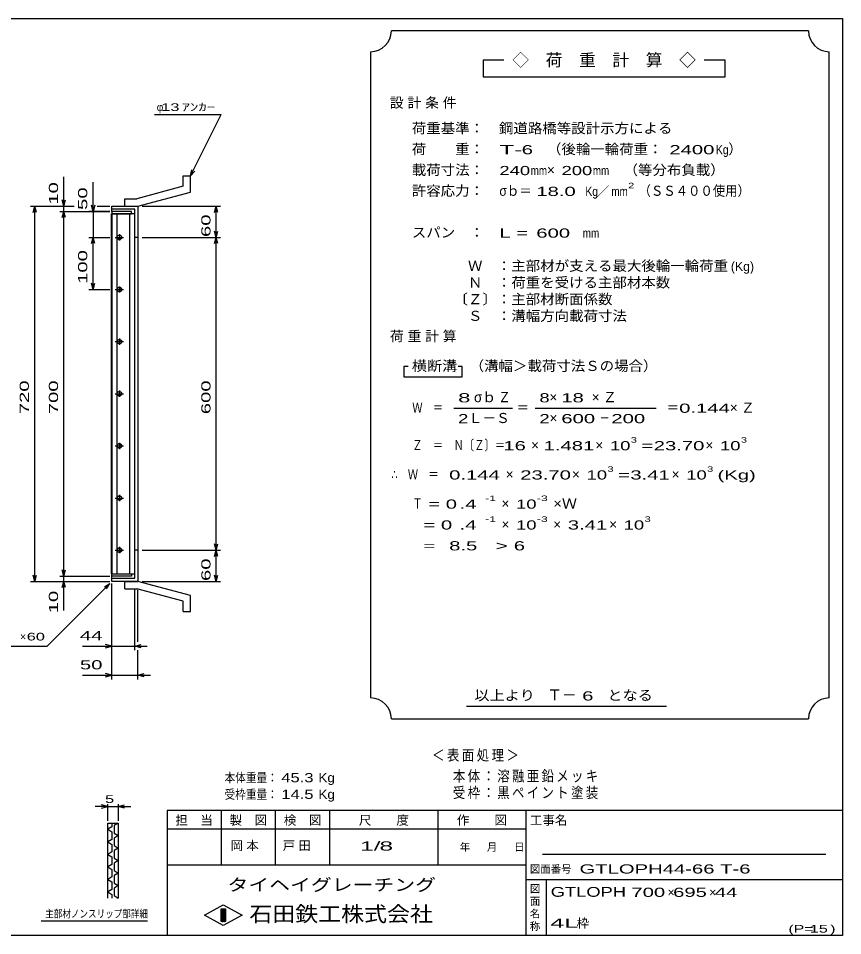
# Model space of a CAD drawing. Units: millimetres, scale not verified. Extents: x -1456 to 1385, y -1026 to 843.
# Drawn here: x -196 to 1385, y -917 to 843 of the extents above; entities that cross this region are included whole.
import ezdxf
from ezdxf.enums import TextEntityAlignment as Align

# ---------------------------------------------------------------- set-up
doc = ezdxf.new("R2010")
doc.units = ezdxf.units.MM
doc.header["$LTSCALE"] = 8
for name, color, linetype, lineweight in [('0_2', 150, 'Continuous', 25), ('16', 3, 'Continuous', 25), ('19', 6, 'Continuous', 25), ('22', 4, 'Continuous', 25), ('32', 4, 'Continuous', 25), ('54', 2, 'Continuous', 25), ('56', 2, 'Continuous', 25)]:
    doc.layers.add(name, color=color, linetype=linetype, lineweight=lineweight)
doc.styles.add('ベクトル', font='')
doc.styles.get('ベクトル').set_extended_font_data('ベクトル')

msp = doc.modelspace()

# ---------------------------------------------------------------- linework, layer by layer
at = {"layer": '0_2'}
for p, q in [((-1383.2, 842.8), (1384.8, 842.8)), ((1384.8, 842.8), (1384.8, -917.2)), ((1384.8, -677.2), (88.8, -677.2)), ((88.8, -677.2), (88.8, -917.2)), ((192.8, -677.2), (192.8, -781.2)), ((296.8, -781.2), (296.8, -677.2)), ((400.8, -677.2), (400.8, -781.2)), ((608.8, -781.2), (608.8, -677.2)), ((776.8, -677.2), (776.8, -917.2)), ((776.8, -713.2), (88.8, -713.2)), ((1352.8, -761.2), (808.8, -761.2)), ((88.8, -781.2), (776.8, -781.2)), ((776.8, -809.2), (1384.8, -809.2)), ((816.8, -917.2), (816.8, -809.2)), ((160.8, -878), (196.8, -858)), ((196.8, -858), (232.8, -878)), ((196.8, -898), (160.8, -878)), ((192.8, -866), (200.8, -866)), ((192.8, -890), (192.8, -866)), ((192.8, -866), (194.4, -866)), ((194.4, -866), (194.4, -890)), ((196, -890), (196, -866)), ((196, -866), (197.6, -866)), ((232.8, -878), (196.8, -898)), ((197.6, -866), (197.6, -890)), ((199.2, -890), (199.2, -866)), ((199.2, -866), (200.8, -866)), ((200.8, -866), (200.8, -890)), ((200.8, -866), (200.8, -890)), ((200.8, -890), (192.8, -890)), ((194.4, -890), (196, -890)), ((197.6, -890), (199.2, -890)), ((1384.8, -917.2), (-1383.2, -917.2))]:
    msp.add_line(p, q, dxfattribs=at)
at = {"layer": '16'}
for p, q in [((-17.7, -223), (-17.7, 468)), ((-17.7, 468), (-17, 468)), ((21, 472.5), (-17, 472.5)), ((-17, 472.5), (-17, 468)), ((-17, 468), (21, 468)), ((-17, 468), (-17, -223)), ((27, 468), (-17, 468)), ((-7.5, 468), (-7.5, -223)), ((17.5, -223), (17.5, 468)), ((21, 468), (21, 472.5)), ((27, -223), (27, 468)), ((-10.5, 422.5), (5.5, 422.5)), ((-0.5, 425.5), (-4.5, 425.5)), ((-2.5, 428.5), (-2.5, 416.5)), ((-4.5, 419.5), (-0.5, 419.5)), ((-10.5, 322.5), (5.5, 322.5)), ((-0.5, 325.5), (-4.5, 325.5)), ((-4.5, 319.5), (-0.5, 319.5)), ((-2.5, 328.5), (-2.5, 316.5)), ((-10.5, 222.5), (5.5, 222.5)), ((-0.5, 225.5), (-4.5, 225.5)), ((-4.5, 219.5), (-0.5, 219.5)), ((-2.5, 228.5), (-2.5, 216.5)), ((-0.5, 125.5), (-4.5, 125.5)), ((-2.5, 128.5), (-2.5, 116.5)), ((-10.5, 122.5), (5.5, 122.5)), ((-4.5, 119.5), (-0.5, 119.5)), ((-10.5, 22.5), (5.5, 22.5)), ((-0.5, 25.5), (-4.5, 25.5)), ((-4.5, 19.5), (-0.5, 19.5)), ((-2.5, 28.5), (-2.5, 16.5)), ((-10.5, -77.5), (5.5, -77.5)), ((-0.5, -74.5), (-4.5, -74.5)), ((-4.5, -80.5), (-0.5, -80.5)), ((-2.5, -71.5), (-2.5, -83.5)), ((-0.5, -174.5), (-4.5, -174.5)), ((-2.5, -171.5), (-2.5, -183.5)), ((-10.5, -177.5), (5.5, -177.5)), ((-4.5, -180.5), (-0.5, -180.5)), ((-17, -223), (-17.7, -223)), ((-17, -223), (21, -223)), ((-17, -227.5), (-17, -223)), ((-17, -223), (27, -223)), ((21, -227.5), (-17, -227.5)), ((21, -223), (21, -227.5))]:
    msp.add_line(p, q, dxfattribs=at)
for centre, radius, start, end in [((-4.5, 422.5), 3, 90, 270), ((-2.5, 422.5), 4, 46.6, 133.4), ((-0.5, 422.5), 3, 270, 90), ((-2.5, 422.5), 4, 226.6, 313.4), ((-4.5, 322.5), 3, 90, 270), ((-2.5, 322.5), 4, 46.6, 133.4), ((-2.5, 322.5), 4, 226.6, 313.4), ((-0.5, 322.5), 3, 270, 90), ((-4.5, 222.5), 3, 90, 270), ((-2.5, 222.5), 4, 46.6, 133.4), ((-2.5, 222.5), 4, 226.6, 313.4), ((-0.5, 222.5), 3, 270, 90), ((-4.5, 122.5), 3, 90, 270), ((-2.5, 122.5), 4, 46.6, 133.4), ((-0.5, 122.5), 3, 270, 90), ((-2.5, 122.5), 4, 226.6, 313.4), ((-4.5, 22.5), 3, 90, 270), ((-2.5, 22.5), 4, 46.6, 133.4), ((-2.5, 22.5), 4, 226.6, 313.4), ((-0.5, 22.5), 3, 270, 90), ((-4.5, -77.5), 3, 90, 270), ((-2.5, -77.5), 4, 46.6, 133.4), ((-2.5, -77.5), 4, 226.6, 313.4), ((-0.5, -77.5), 3, 270, 90), ((-4.5, -177.5), 3, 90, 270), ((-2.5, -177.5), 4, 46.6, 133.4), ((-0.5, -177.5), 3, 270, 90), ((-2.5, -177.5), 4, 226.6, 313.4)]:
    msp.add_arc(centre, radius, start, end, dxfattribs=at)
at = {"layer": '19'}
for p, q in [((120, 540.5), (134, 540.5)), ((120, 520.5), (120, 540.5)), ((134, 509.5), (134, 540.5)), ((120, 520.5), (31, 496.5)), ((8, 496.5), (31, 496.5)), ((8, 482.5), (8, 496.5)), ((33, 482.5), (134, 509.5)), ((-17, 472.5), (-17, 482.5)), ((-17, 482.5), (32, 482.5)), ((27, 476.5), (-17, 476.5)), ((8, 482.5), (33, 482.5)), ((27, -231.5), (27, 476.5)), ((32, 482.5), (33, 481.5)), ((33, 481.5), (33, -236.5)), ((33, 422.5), (27, 422.5)), ((33, -177.5), (27, -177.5)), ((-17, -237.5), (-17, -227.5)), ((-17, -231.5), (27, -231.5)), ((32, -237.5), (-17, -237.5)), ((8, -237.5), (33, -237.5)), ((8, -251.5), (8, -237.5)), ((33, -236.5), (32, -237.5)), ((134, -264.5), (33, -237.5)), ((8, -251.5), (31, -251.5)), ((120, -275.5), (31, -251.5)), ((120, -295.5), (120, -275.5)), ((134, -295.5), (134, -264.5)), ((120, -295.5), (134, -295.5))]:
    msp.add_line(p, q, dxfattribs=at)
at = {"layer": '22'}
for p, q in [((65, 658.5), (193, 658.5)), ((134, 540.5), (193, 658.5)), ((134, 540.5), (136.4, 552.2)), ((134, 540.5), (142, 549.3)), ((-109, 482.5), (-109, 538.5)), ((-53, 472.5), (-53, 528.5)), ((-109, 482.5), (-112.2, 494.5)), ((-109, 482.5), (-105.8, 494.5)), ((-173, 482.5), (-89, 482.5)), ((-168.2, 470.5), (-165, 482.5)), ((-161.8, 470.5), (-165, 482.5)), ((-165, -237.5), (-165, 482.5)), ((-117, 482.5), (-89, 482.5)), ((-109, 472.5), (-109, 482.5)), ((-53, 472.5), (-56.2, 484.5)), ((-49.8, 484.5), (-53, 472.5)), ((-45, 482.5), (-21, 482.5)), ((-45, 482.5), (-21, 482.5)), ((41, 482.5), (191.4, 482.5)), ((180.2, 470.5), (183.4, 482.5)), ((186.6, 470.5), (183.4, 482.5)), ((183.4, 422.5), (183.4, 482.5)), ((-117, 472.5), (-21, 472.5)), ((-112.2, 460.5), (-109, 472.5)), ((-105.8, 460.5), (-109, 472.5)), ((-109, -227.5), (-109, 472.5)), ((-21, 472.5), (-61, 472.5)), ((-53, 472.5), (-53, 422.5)), ((-61, 422.5), (-21, 422.5)), ((-56.2, 410.5), (-53, 422.5)), ((-49.8, 410.5), (-53, 422.5)), ((-53, 322.5), (-53, 422.5)), ((41, 422.5), (191.4, 422.5)), ((183.4, 422.5), (180.2, 434.5)), ((180.2, 410.5), (183.4, 422.5)), ((183.4, 422.5), (186.6, 434.5)), ((186.6, 410.5), (183.4, 422.5)), ((183.4, -177.5), (183.4, 422.5)), ((-53, 322.5), (-56.2, 334.5)), ((-53, 322.5), (-49.8, 334.5)), ((-61, 322.5), (-21, 322.5)), ((183.4, -177.5), (180.2, -165.5)), ((183.4, -177.5), (186.6, -165.5)), ((41, -177.5), (191.4, -177.5)), ((180.2, -189.5), (183.4, -177.5)), ((186.6, -189.5), (183.4, -177.5)), ((183.4, -237.5), (183.4, -177.5)), ((-165, -237.5), (-168.2, -225.5)), ((-165, -237.5), (-161.8, -225.5)), ((-117, -227.5), (-21, -227.5)), ((-109, -227.5), (-112.2, -215.5)), ((-109, -227.5), (-105.8, -215.5)), ((-109, -237.5), (-109, -227.5)), ((183.4, -237.5), (180.2, -225.5)), ((183.4, -237.5), (186.6, -225.5)), ((-173, -237.5), (-21, -237.5)), ((-141, -361.5), (-21, -241.5)), ((-117, -237.5), (-21, -237.5)), ((-112.2, -249.5), (-109, -237.5)), ((-105.8, -249.5), (-109, -237.5)), ((-109, -293.5), (-109, -237.5)), ((-31.4, -247.9), (-21, -241.5)), ((-27.4, -251.9), (-21, -241.5)), ((-17, -369.5), (-17, -241.5)), ((-17, -425.5), (-17, -241.5)), ((41, -237.5), (191.4, -237.5)), ((27, -369.5), (27, -253.7)), ((33, -353.5), (33, -253.7)), ((-301, -361.5), (-141, -361.5)), ((-73, -361.5), (-17, -361.5)), ((-17, -361.5), (-29, -358.3)), ((-29, -364.7), (-17, -361.5)), ((-17, -361.5), (27, -361.5)), ((27, -361.5), (39, -358.3)), ((39, -364.7), (27, -361.5)), ((27, -361.5), (51, -361.5)), ((33, -425.5), (33, -369.5)), ((-73, -417.5), (-17, -417.5)), ((-17, -417.5), (-29, -414.3)), ((-29, -420.7), (-17, -417.5)), ((-17, -417.5), (33, -417.5)), ((33, -417.5), (45, -414.3)), ((45, -420.7), (33, -417.5)), ((33, -417.5), (57, -417.5))]:
    msp.add_line(p, q, dxfattribs=at)
at = {"layer": '32'}
for p, q in [((-24.8, -669.2), (-36.8, -666)), ((-24.8, -697.2), (-24.8, -665.2)), ((-4.8, -665.2), (-4.8, -697.2)), ((-4.8, -669.2), (7.2, -666)), ((-24.8, -669.2), (-48.8, -669.2)), ((-36.8, -672.4), (-24.8, -669.2)), ((-24.8, -669.2), (-4.8, -669.2)), ((7.2, -672.4), (-4.8, -669.2)), ((-4.8, -669.2), (19.2, -669.2)), ((-24.8, -701.2), (-4.8, -701.2)), ((-24.8, -845.2), (-24.8, -701.2)), ((-16.8, -701.2), (-16.8, -708.4)), ((-4.8, -701.2), (-12.8, -706)), ((-4.8, -701.2), (-4.8, -845.2)), ((-16.8, -708.4), (-24.8, -713.2)), ((-24.8, -713.2), (-16.8, -718)), ((-16.8, -718), (-16.8, -732.4)), ((-12.8, -706), (-12.8, -720.4)), ((-12.8, -720.4), (-4.8, -725.2)), ((-16.8, -732.4), (-24.8, -737.2)), ((-24.8, -737.2), (-16.8, -742)), ((-4.8, -725.2), (-12.8, -730)), ((-12.8, -730), (-12.8, -744.4)), ((-16.8, -756.4), (-24.8, -761.2)), ((-16.8, -742), (-16.8, -756.4)), ((-12.8, -744.4), (-4.8, -749.2)), ((-4.8, -749.2), (-12.8, -754)), ((-12.8, -754), (-12.8, -768.4)), ((-24.8, -761.2), (-16.8, -766)), ((-16.8, -766), (-16.8, -780.4)), ((-12.8, -768.4), (-4.8, -773.2)), ((-4.8, -773.2), (-12.8, -778)), ((-16.8, -780.4), (-24.8, -785.2)), ((-24.8, -785.2), (-16.8, -790)), ((-16.8, -790), (-16.8, -804.4)), ((-12.8, -778), (-12.8, -792.4)), ((-16.8, -804.4), (-24.8, -809.2)), ((-24.8, -809.2), (-16.8, -814)), ((-12.8, -792.4), (-4.8, -797.2)), ((-4.8, -797.2), (-12.8, -802)), ((-12.8, -802), (-12.8, -816.4)), ((-16.8, -814), (-16.8, -828.4)), ((-12.8, -816.4), (-4.8, -821.2)), ((-4.8, -821.2), (-12.8, -826)), ((-12.8, -826), (-12.8, -840.4)), ((-16.8, -828.4), (-24.8, -833.2)), ((-24.8, -833.2), (-16.8, -838)), ((-16.8, -838), (-16.8, -845.2)), ((-12.8, -840.4), (-4.8, -845.2)), ((51.2, -889.2), (-152.8, -889.2))]:
    msp.add_line(p, q, dxfattribs=at)
at = {"layer": '56', "color": 4}
for p, q in [((1319.2, 818.8), (519.2, 818.8)), ((479.2, 778.8), (479.2, -461.2)), ((1359.2, -461.2), (1359.2, 778.8)), ((735.2, 762.8), (695.2, 762.8)), ((695.2, 762.8), (695.2, 730.8)), ((1159.2, 762.8), (1119.2, 762.8)), ((1159.2, 730.8), (1159.2, 762.8)), ((695.2, 730.8), (1159.2, 730.8)), ((551.2, 174.8), (543.2, 174.8)), ((543.2, 174.8), (543.2, 154.8)), ((655.2, 174.8), (647.2, 174.8)), ((655.2, 154.8), (655.2, 174.8)), ((543.2, 154.8), (655.2, 154.8)), ((639.2, 94.8), (751.2, 94.8)), ((795.2, 94.8), (1027.2, 94.8)), ((663.2, -477.2), (1047.2, -477.2)), ((519.2, -501.2), (1319.2, -501.2))]:
    msp.add_line(p, q, dxfattribs=at)
for centre, start, end in [((479.2, 818.8), 270, 0), ((1359.2, 818.8), 180, 270), ((479.2, -501.2), 0, 90), ((1359.2, -501.2), 90, 180)]:
    msp.add_arc(centre, 40, start, end, dxfattribs=at)

# ---------------------------------------------------------------- texts
at = {"layer": '0_2', "style": 'ベクトル'}
for s, height, p in [('担\u3000当', 17.6, (104.8, -695.6)), ('製\u3000図', 17.6, (208.8, -695.6)), ('検\u3000図', 17.6, (312.8, -695.6)), ('尺\u3000\u3000度', 17.6, (456.8, -695.6)), ('作\u3000\u3000図', 17.6, (644.8, -695.6)), ('工事名', 17.6, (784.8, -695.6)), ('年', 14.7, (650.4, -747.2)), ('月', 14.7, (702.4, -747.2)), ('日', 14.7, (754.4, -747.2)), ('図面番号', 14.66, (784.8, -789.6)), ('図', 14.7, (784.8, -827.2)), ('面', 14.7, (784.8, -851.2)), ('名', 14.7, (784.8, -875.2)), ('称', 14.7, (784.8, -899.2))]:
    msp.add_text(s, height=height, dxfattribs=at).set_placement(p, align=Align.MIDDLE_LEFT)
at = {"layer": '0_2', "color": 222, "style": 'ベクトル'}
for s, height, width, p in [('タイヘイグレーチング', 23.46, 1.25, (204.8, -819.6)), ('石田鉄工株式会社', 29.33, 1.1, (246.8, -875.6))]:
    msp.add_text(s, height=height, dxfattribs=dict(at, width=width)).set_placement(p, align=Align.MIDDLE_LEFT)
at = {"layer": '22', "color": 2, "style": 'ベクトル'}
for s, height, p in [('φ', 14.7, (69, 672.5)), ('×', 14.7, (-193, -343.5)), ('×', 17.6, (1048.8, -834)), ('×', 17.6, (1128.8, -834)), ('枠', 17.6, (874.4, -893.2))]:
    msp.add_text(s, height=height, dxfattribs=at).set_placement(p, align=Align.MIDDLE_LEFT)
for s, height, width, p in [(' 13 ', 14.66, 1.6, (69, 672.5)), ('ｱﾝｶｰ', 14.66, 1.6, (117, 672.5)), (' 44 ', 17.6, 1.65, (-89, -341.5)), (' 60 ', 14.66, 1.6, (-189, -343.5)), (' 50 ', 17.6, 1.65, (-89, -397.5)), ('本体重量：', 17.6, 0.85, (199.2, -614)), (' 45.3', 17.6, 1.35, (299.2, -614)), ('Kg', 17.6, 1.1, (379.2, -614)), ('受枠重量：', 17.6, 0.85, (199.2, -646)), (' 14.5', 17.6, 1.35, (299.2, -646)), ('Kg', 17.6, 1.1, (379.2, -646)), ('GTLOPH', 18.77, 1.4, (824.8, -833.2)), (' 700 ', 17.6, 1.65, (968.8, -834)), (' 695 ', 17.6, 1.65, (1048.8, -834)), (' 44 ', 17.6, 1.65, (1128.8, -834)), ('4L', 17.6, 2.05, (824, -893.2)), ('(P=', 14.66, 1.55, (1280.8, -904)), (' 15 ', 14.66, 1.6, (1312.8, -904)), (')', 14.7, 1.6, (1360.8, -904))]:
    msp.add_text(s, height=height, dxfattribs=dict(at, width=width)).set_placement(p, align=Align.MIDDLE_LEFT)
at = {"layer": '22', "color": 2, "style": 'ベクトル', "width": 1.65}
for s, p in [(' 10 ', (-129, 474.5)), (' 50 ', (-73, 464.5)), (' 60 ', (163.4, 412.5)), (' 100 ', (-73, 322.5)), (' 720 ', (-185, 72.5)), (' 700 ', (-129, 72.5)), (' 600 ', (163.4, 72.5)), (' 60 ', (163.4, -247.5)), (' 10 ', (-129, -309.5))]:
    msp.add_text(s, height=17.6, rotation=90, dxfattribs=at).set_placement(p, align=Align.MIDDLE_LEFT)
at = {"layer": '22', "color": 2, "char_height": 17.6, "attachment_point": 4, "style": 'ベクトル'}
for s, insert in [('\\T1.25;岡本\u3000', (210.8, -745.2)), ('\\T1.25;戸田\u3000', (310.8, -745.2))]:
    msp.add_mtext(s, dxfattribs=dict(at, insert=insert))
at = {"layer": '32', "color": 2, "style": 'ベクトル'}
for s, width, p in [(' 5 ', 1.6, (-38.8, -655.2)), ('主部材ノンスリップ部詳細', 0.8, (-144.8, -875.2))]:
    msp.add_text(s, height=14.66, dxfattribs=dict(at, width=width)).set_placement(p, align=Align.MIDDLE_LEFT)
at = {"layer": '54', "style": 'ベクトル'}
for s, width, p in [('1/', 2, (459.2, -745.2)), (' 8 ', 2, (483.2, -745.2)), ('GTLOPH44-66 T-6           ', 1.65, (880, -789.2))]:
    msp.add_text(s, height=17.6, dxfattribs=dict(at, width=width)).set_placement(p, align=Align.MIDDLE_LEFT)
at = {"layer": '54', "char_height": 20.53, "attachment_point": 4, "style": 'ベクトル'}
for s, insert in [('\\T1.2;\\W0.85;＜表面処理＞', (597.2, -572)), ('\\T1.19;\\W0.85;本体：溶融亜鉛メッキ', (637.2, -612)), ('\\T1.19;\\W0.85;受枠：黒ペイント塗装', (637.2, -644))]:
    msp.add_mtext(s, dxfattribs=dict(at, insert=insert))
at = {"layer": '56', "style": 'ベクトル'}
for s, height, p in [('◇\u3000荷\u3000重\u3000計\u3000算\u3000◇', 23.46, (751.2, 762.8)), ('）', 19.4, (1165.6, 592)), ('×', 19.4, (817.6, 552)), ('／', 17.6, (913.2, 510.8)), ('(Kg)', 17.6, (1170.4, 366.8)), ('σｂ', 19.35, (677.6, 116)), ('×', 19.4, (822.4, 116)), ('Ｌ－Ｓ', 19.35, (667.2, 76)), ('×', 19.4, (822.4, 76)), ('×', 19.4, (787.2, 24)), ('×', 19.4, (910.4, 24)), ('×', 19.4, (1121.6, 24)), ('×', 19.4, (738.4, -32)), ('×', 19.4, (865.6, -32)), ('×', 19.4, (1056.8, -32)), ('×', 19.4, (730.4, -88)), ('×', 19.4, (730.4, -128)), ('×', 19.4, (829.6, -128)), ('×', 19.4, (936.8, -128)), ('Ｔ－', 20.53, (818.4, -455.2))]:
    msp.add_text(s, height=height, dxfattribs=at).set_placement(p, align=Align.MIDDLE_LEFT)
for s, height, width, p in [('荷重基準：\u3000', 19.35, 1.05, (558.4, 632)), ('鋼道路橋等設計示方による', 19.35, 1.05, (725.6, 632)), ('荷\u3000\u3000重：\u3000', 19.35, 1.05, (558.4, 592)), ('T-', 17.6, 2, (726.4, 590.8)), (' 6 ', 17.6, 1.65, (758.4, 590.8)), ('（後輪一輪荷重：', 19.35, 1.05, (817.6, 592)), (' 2400', 17.6, 1.65, (1041.6, 590.8)), ('Kg', 17.6, 0.85, (1141.6, 590.8)), ('載荷寸法：\u3000', 19.35, 1.05, (558.4, 552)), ('\u3000（等分布負載）', 19.35, 1.05, (936.8, 552)), ('240', 17.6, 1.5, (726.4, 550.8)), ('mm', 17.6, 0.8, (786.4, 550.8)), ('200', 17.6, 1.5, (845.6, 550.8)), ('mm', 17.6, 0.8, (905.6, 550.8)), ('許容応力：\u3000', 19.35, 1.05, (558.4, 512)), ('σｂ＝', 19.35, 0.9, (726.4, 512)), (' 18.0', 17.6, 1.65, (786.4, 510.8)), ('Kg', 17.6, 0.85, (891.2, 510.8)), ('mm', 17.6, 0.8, (941.2, 510.8)), ('2', 10.6, 1.5, (973.2, 522)), ('（ＳＳ４００使用）', 19.35, 0.9, (993.2, 512)), ('スパン\u3000：\u3000', 19.35, 1.05, (558.4, 432)), ('L =', 17.6, 1.65, (726.4, 430.8)), (' 600 ', 17.6, 1.65, (786.4, 430.8)), ('mm', 17.6, 0.8, (886.4, 430.8)), ('\u3000Ｗ\u3000：主部材が支える最大後輪一輪荷重', 19.35, 1.05, (638.4, 368)), ('\u3000Ｎ\u3000：荷重を受ける主部材本数', 19.35, 1.05, (638.4, 336)), ('〔Ｚ〕：主部材断面係数', 19.35, 1.05, (638.4, 304)), ('\u3000Ｓ\u3000：溝幅方向載荷寸法', 19.35, 1.05, (638.4, 272)), ('横断溝', 19.35, 1.1, (558.4, 176)), ('\u3000（溝幅＞載荷寸法Ｓの場合）', 19.35, 1.05, (641.6, 176)), ('8', 17.6, 1.8, (647.2, 114.8)), ('Ｚ', 19.4, 0.9, (724, 116)), ('8', 17.6, 1.5, (803.2, 114.8)), (' 18 ', 17.6, 1.65, (834.4, 114.8)), ('Ｗ\u3000＝', 19.35, 0.75, (559.2, 96)), ('＝', 19.4, 0.9, (759.2, 96)), ('＝', 19.4, 0.9, (1047.2, 96)), ('0.144', 17.6, 1.65, (1071.2, 94.8)), ('2', 17.6, 1.5, (647.2, 74.8)), ('2', 17.6, 1.5, (803.2, 74.8)), (' 600 ', 17.6, 1.65, (834.4, 74.8)), ('－', 19.4, 0.75, (918.4, 76)), (' 200 ', 17.6, 1.65, (930.4, 74.8)), ('Ｚ\u3000＝\u3000Ｎ〔Ｚ〕＝', 19.35, 0.75, (559.2, 24)), ('3', 10.6, 1.5, (978.4, 34)), ('3', 10.6, 1.5, (1189.6, 34)), (' 16 ', 17.6, 1.65, (723.2, 22.8)), ('1.481', 17.6, 1.65, (811.2, 22.8)), ('10', 17.6, 1.5, (938.4, 22.8)), ('=', 17.6, 1.7, (998.4, 22.8)), ('23.70', 17.6, 1.65, (1022.4, 22.8)), ('10', 17.6, 1.5, (1149.6, 22.8)), ('3', 10.6, 1.5, (933.6, -22)), ('3', 10.6, 1.5, (1124.8, -22)), ('∴\u3000Ｗ\u3000＝', 19.35, 0.75, (519.2, -32)), (' 0.144', 17.6, 1.65, (619.2, -33.2)), ('23.70', 17.6, 1.65, (766.4, -33.2)), ('10', 17.6, 1.5, (893.6, -33.2)), ('=', 17.6, 1.7, (953.6, -33.2)), ('3.41', 17.6, 1.65, (977.6, -33.2)), ('10', 17.6, 1.5, (1084.8, -33.2)), ('(Kg)', 17.6, 1.65, (1144.8, -33.2)), ('Ｔ', 19.4, 0.75, (559.2, -88)), (' = 0', 17.6, 1.65, (579.2, -89.2)), (' .4 ', 17.6, 1.65, (639.2, -89.2)), ('-1', 10.56, 1.65, (699.2, -78)), ('10', 17.6, 1.5, (758.4, -89.2)), ('-3', 10.56, 1.65, (798.4, -78)), ('×Ｗ', 19.35, 1.1, (829.6, -88)), ('  = 0', 17.6, 1.65, (559.2, -129.2)), (' .4 ', 17.6, 1.65, (639.2, -129.2)), ('-1', 10.56, 1.65, (699.2, -118)), ('10', 17.6, 1.5, (758.4, -129.2)), ('-3', 10.56, 1.65, (798.4, -118)), ('3.41', 17.6, 1.65, (857.6, -129.2)), ('10', 17.6, 1.5, (964.8, -129.2)), ('3', 10.6, 1.5, (1004.8, -118)), ('  =', 17.6, 1.65, (559.2, -169.2)), (' 8.5', 17.6, 1.65, (619.2, -169.2)), ('>', 17.6, 1.7, (719.2, -169.2)), (' 6 ', 17.6, 1.65, (743.2, -169.2)), ('以上より\u3000', 19.35, 1.1, (678.4, -456)), (' 6 ', 17.6, 1.65, (874.4, -457.2)), ('となる', 19.35, 1.1, (933.6, -456))]:
    msp.add_text(s, height=height, dxfattribs=dict(at, width=width)).set_placement(p, align=Align.MIDDLE_LEFT)
at = {"layer": '56', "char_height": 19.35, "attachment_point": 4, "style": 'ベクトル'}
for s, insert in [('\\T1.28;設計条件', (516.4, 680)), ('\\T1.28;荷重計算', (516.4, 232)), ('\\T1.42;×Ｚ', (903.6, 116)), ('\\T1.42;×Ｚ', (1168.4, 96))]:
    msp.add_mtext(s, dxfattribs=dict(at, insert=insert))

doc.saveas('drawing.dxf')
